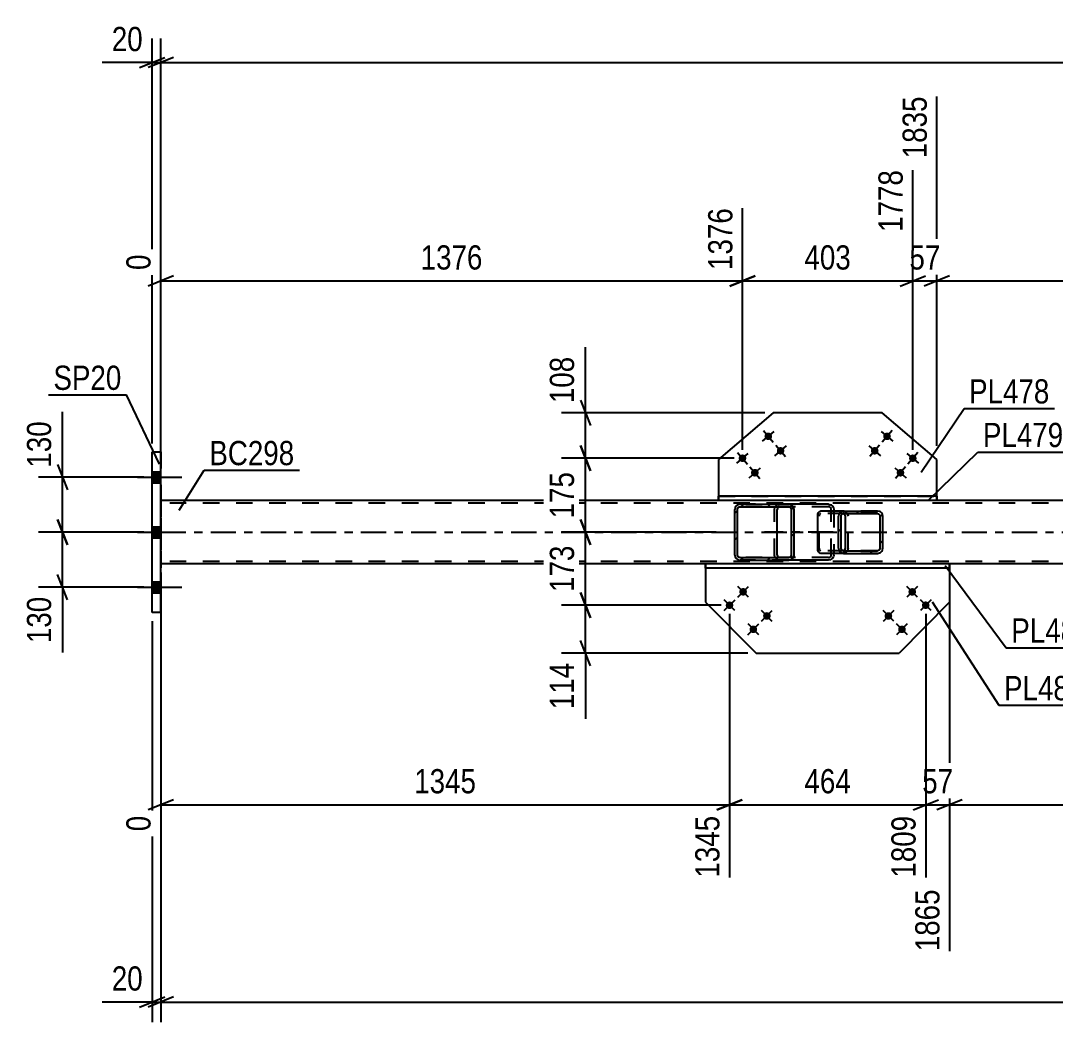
# Model space of a CAD drawing. Header units: millimetres. Extents: x 0 to 1189, y 0 to 841.
# Drawn here: x 145.1 to 267.4, y 290.3 to 408.6 of the extents above; entities that cross this region are included whole.
import ezdxf

# ---------------------------------------------------------------- set-up
doc = ezdxf.new("R2010")
doc.units = ezdxf.units.MM
doc.linetypes.add('DXK_LINE_DOT2', pattern=[3.9198, 1.9599, -1.9599])
doc.linetypes.add('DXK_LINE_DOT3', pattern=[5.9187, 2.979, -0.9799, 0.9799, -0.9799])
doc.styles.add('Arial Narrow', font='ARIALN.TTF', dxfattribs={"height": 0.2})

# ---------------------------------------------------------------- blocks, each defined once
blk = doc.blocks.new('Bolt-570385304-6845 - 6842')
at = {"linetype": 'Continuous'}
for points in [[(161.65, 354.05), (161.65, 355.35), (160.65, 355.35), (160.65, 354.05)], [(161.65, 354.05), (161.65, 355.35), (160.65, 355.35), (160.65, 354.05)], [(161.65, 354.05), (161.65, 355.35), (160.65, 355.35), (160.65, 354.05)], [(161.65, 347.55), (161.65, 348.85), (160.65, 348.85), (160.65, 347.55)], [(161.65, 347.55), (161.65, 348.85), (160.65, 348.85), (160.65, 347.55)], [(161.65, 341.05), (161.65, 342.35), (160.65, 342.35), (160.65, 341.05)], [(161.65, 341.05), (161.65, 342.35), (160.65, 342.35), (160.65, 341.05)], [(161.65, 341.05), (161.65, 342.35), (160.65, 342.35), (160.65, 341.05)]]:
    blk.add_hatch(color=1, dxfattribs=at).paths.add_polyline_path(points)
at = {"color": 1, "linetype": 'Continuous'}
for p, q in [((158.9, 354.7), (164.15, 354.7)), ((158.9, 354.7), (164.15, 354.7)), ((158.9, 354.7), (164.15, 354.7)), ((160.65, 355.35), (161.65, 355.35)), ((160.65, 355.35), (161.65, 355.35)), ((160.65, 355.35), (161.65, 355.35)), ((160.65, 354.05), (161.65, 354.05)), ((160.65, 354.05), (161.65, 354.05)), ((160.65, 354.05), (161.65, 354.05)), ((160.65, 348.85), (161.65, 348.85)), ((160.65, 348.85), (161.65, 348.85)), ((158.9, 348.2), (164.15, 348.2)), ((158.9, 348.2), (164.15, 348.2)), ((160.65, 347.55), (161.65, 347.55)), ((160.65, 347.55), (161.65, 347.55)), ((158.9, 341.7), (164.15, 341.7)), ((158.9, 341.7), (164.15, 341.7)), ((158.9, 341.7), (164.15, 341.7)), ((160.65, 342.35), (161.65, 342.35)), ((160.65, 342.35), (161.65, 342.35)), ((160.65, 342.35), (161.65, 342.35)), ((160.65, 341.05), (161.65, 341.05)), ((160.65, 341.05), (161.65, 341.05)), ((160.65, 341.05), (161.65, 341.05))]:
    blk.add_line(p, q, dxfattribs=at)
blk = doc.blocks.new('Part-570385304-6858 - 6842')
at = {"color": 2, "linetype": 'Continuous'}
for p, q in [((234.05, 362.32), (227.58, 356.81)), ((246.93, 362.32), (234.05, 362.32)), ((253.41, 356.81), (246.93, 362.32)), ((227.58, 356.81), (227.58, 352.45)), ((253.41, 352.45), (253.41, 356.81))]:
    blk.add_line(p, q, dxfattribs=at)
at = {"color": 7, "linetype": 'DXK_LINE_DOT2'}
blk.add_line((227.58, 352.45), (253.41, 352.45), dxfattribs=at)
blk = doc.blocks.new('Part-570385304-7007 - 6842')
at = {"color": 2, "linetype": 'Continuous'}
for p, q in [((227.58, 351.95), (161.65, 351.95)), ((331.1, 351.95), (253.41, 351.95)), ((226.07, 344.45), (161.65, 344.45)), ((331.23, 344.45), (254.91, 344.45))]:
    blk.add_line(p, q, dxfattribs=at)
at = {"color": 7, "linetype": 'DXK_LINE_DOT2'}
for p, q in [((161.65, 351.95), (161.65, 351.95)), ((161.65, 351.95), (161.65, 344.45)), ((161.65, 344.45), (161.65, 351.95)), ((1007.43, 351.65), (161.65, 351.65)), ((253.41, 351.95), (227.58, 351.95)), ((1007.43, 344.75), (161.65, 344.75)), ((161.65, 344.45), (161.65, 344.45)), ((254.91, 344.45), (226.07, 344.45))]:
    blk.add_line(p, q, dxfattribs=at)
at = {"color": 7, "linetype": 'DXK_LINE_DOT3'}
blk.add_line((161.65, 348.2), (1007.43, 348.2), dxfattribs=at)
blk = doc.blocks.new('Part-570385304-6992 - 6842')
at = {"linetype": 'Continuous'}
h = blk.add_hatch(dxfattribs=at)
h.set_pattern_fill('', scale=0.7, style=0, pattern_type=0)
h.set_pattern_definition([(45, (236.4767, 351.1297), (-1.57154, 1.57154), [])])
h.paths.add_polyline_path([(236.53, 350.9), (236.48, 351.13), (236.34, 351.32), (236.13, 351.45), (235.89, 351.5), (230.14, 351.5), (229.9, 351.45), (229.69, 351.32), (229.55, 351.13), (229.5, 350.9), (229.5, 345.5), (229.55, 345.27), (229.69, 345.08), (229.9, 344.95), (230.14, 344.9), (235.89, 344.9), (236.13, 344.95), (236.34, 345.08), (236.48, 345.27), (236.53, 345.5)])
h.paths.add_polyline_path([(236.18, 345.39), (236.11, 345.29), (236.01, 345.22), (235.89, 345.2), (230.14, 345.2), (230.02, 345.22), (229.91, 345.29), (229.85, 345.39), (229.82, 345.5), (229.82, 350.9), (229.85, 351.01), (229.91, 351.11), (230.02, 351.18), (230.14, 351.2), (235.89, 351.2), (236.01, 351.18), (236.11, 351.11), (236.18, 351.01), (236.21, 350.9), (236.21, 345.5)])
at = {"color": 2, "linetype": 'Continuous'}
for p, q in [((229.55, 351.13), (229.5, 350.9)), ((229.82, 350.9), (229.85, 351.01)), ((229.85, 351.01), (229.91, 351.11)), ((230.14, 351.5), (229.9, 351.45)), ((229.91, 351.11), (230.02, 351.18)), ((230.02, 351.18), (230.14, 351.2)), ((230.14, 351.5), (235.89, 351.5)), ((230.14, 351.2), (235.89, 351.2)), ((234.56, 351.01), (234.53, 350.9)), ((234.63, 351.11), (234.56, 351.01)), ((234.73, 351.18), (234.63, 351.11)), ((234.85, 351.2), (234.73, 351.18)), ((240.6, 351.5), (235.89, 351.5)), ((236.13, 351.45), (235.89, 351.5)), ((235.89, 351.2), (236.01, 351.18)), ((236.01, 351.18), (236.11, 351.11)), ((236.11, 351.11), (236.18, 351.01)), ((236.18, 351.01), (236.21, 350.9)), ((236.53, 350.9), (236.48, 351.13)), ((240.6, 351.5), (240.84, 351.45)), ((241.19, 351.13), (241.24, 350.9)), ((229.5, 345.5), (229.5, 350.9)), ((229.82, 345.5), (229.82, 350.9)), ((234.53, 345.5), (234.53, 350.9)), ((236.21, 345.5), (236.21, 350.9)), ((236.53, 345.5), (236.53, 350.9)), ((241.24, 350.9), (241.24, 350.7)), ((229.5, 345.5), (229.55, 345.27)), ((229.85, 345.39), (229.82, 345.5)), ((229.91, 345.29), (229.85, 345.39)), ((229.9, 344.95), (230.14, 344.9)), ((230.02, 345.22), (229.91, 345.29)), ((230.14, 345.2), (230.02, 345.22)), ((230.14, 345.2), (235.89, 345.2)), ((230.14, 344.9), (235.89, 344.9)), ((234.53, 345.5), (234.56, 345.39)), ((234.56, 345.39), (234.63, 345.29)), ((234.63, 345.29), (234.73, 345.22)), ((234.73, 345.22), (234.85, 345.2)), ((236.01, 345.22), (235.89, 345.2)), ((235.89, 344.9), (236.13, 344.95)), ((240.6, 344.9), (235.89, 344.9)), ((236.11, 345.29), (236.01, 345.22)), ((236.18, 345.39), (236.11, 345.29)), ((236.21, 345.5), (236.18, 345.39)), ((236.48, 345.27), (236.53, 345.5)), ((240.84, 344.95), (240.6, 344.9)), ((241.24, 345.5), (241.19, 345.27)), ((241.24, 345.5), (241.24, 345.7))]:
    blk.add_line(p, q, dxfattribs=at)
at = {"color": 7, "linetype": 'DXK_LINE_DOT2'}
for p, q in [((235.89, 351.5), (230.14, 351.5)), ((240.6, 351.2), (230.14, 351.2)), ((234.21, 350.9), (234.26, 351.13)), ((234.61, 351.45), (234.85, 351.5)), ((240.72, 351.18), (240.6, 351.2)), ((240.82, 351.11), (240.72, 351.18)), ((240.89, 351.01), (240.82, 351.11)), ((240.92, 350.9), (240.89, 351.01)), ((234.21, 345.5), (234.21, 350.9)), ((240.92, 345.5), (240.92, 350.9)), ((241.24, 350.7), (241.24, 345.7)), ((240.6, 345.2), (230.14, 345.2)), ((235.89, 344.9), (230.14, 344.9)), ((234.26, 345.27), (234.21, 345.5)), ((234.85, 344.9), (234.61, 344.95)), ((240.6, 345.2), (240.72, 345.22)), ((240.72, 345.22), (240.82, 345.29)), ((240.82, 345.29), (240.89, 345.39)), ((240.89, 345.39), (240.92, 345.5))]:
    blk.add_line(p, q, dxfattribs=at)
at = {"color": 7, "linetype": 'DXK_LINE_DOT3'}
blk.add_line((241.15, 348.2), (233.01, 348.2), dxfattribs=at)
at = {"color": 2, "linetype": 'Continuous'}
for centre, start, end in [((230.12, 350.87), 110.7583, 155.68), ((235.91, 350.87), 24.32, 69.2417), ((240.62, 350.87), 24.32, 69.2417), ((230.12, 345.53), 204.32, 249.2417), ((235.91, 345.53), 290.7583, 335.68), ((240.62, 345.53), 290.7583, 335.68)]:
    blk.add_arc(centre, 0.621, start, end, dxfattribs=at)
at = {"color": 7, "linetype": 'DXK_LINE_DOT2'}
for centre, start, end in [((234.83, 350.87), 110.7583, 155.68), ((234.83, 345.53), 204.32, 249.2417)]:
    blk.add_arc(centre, 0.621, start, end, dxfattribs=at)
blk = doc.blocks.new('Part-570385304-6898 - 6842')
at = {"color": 2, "linetype": 'Continuous'}
for p, q in [((226.07, 343.95), (226.07, 339.94)), ((254.91, 343.95), (254.91, 339.94)), ((226.07, 339.94), (232.04, 333.89)), ((254.91, 339.94), (248.94, 333.89)), ((232.04, 333.89), (248.94, 333.89))]:
    blk.add_line(p, q, dxfattribs=at)
at = {"color": 7, "linetype": 'DXK_LINE_DOT2'}
blk.add_line((254.91, 343.95), (226.07, 343.95), dxfattribs=at)
blk = doc.blocks.new('Part-570385304-6996 - 6842')
at = {"linetype": 'Continuous'}
h = blk.add_hatch(dxfattribs=at)
h.set_pattern_fill('', scale=0.7, style=0, pattern_type=0)
h.set_pattern_definition([(45, (246.9593, 350.3297), (-1.57154, 1.57154), [])])
h.paths.add_polyline_path([(247.01, 350.1), (246.96, 350.33), (246.82, 350.52), (246.62, 350.65), (246.38, 350.7), (242.39, 350.7), (242.15, 350.65), (241.95, 350.52), (241.81, 350.33), (241.76, 350.1), (241.76, 346.3), (241.81, 346.07), (241.95, 345.88), (242.15, 345.75), (242.39, 345.7), (246.38, 345.7), (246.62, 345.75), (246.82, 345.88), (246.96, 346.07), (247.01, 346.3)])
h.paths.add_polyline_path([(246.67, 346.19), (246.6, 346.09), (246.5, 346.02), (246.38, 346), (242.39, 346), (242.27, 346.02), (242.17, 346.09), (242.1, 346.19), (242.08, 346.3), (242.08, 350.1), (242.1, 350.21), (242.17, 350.31), (242.27, 350.38), (242.39, 350.4), (246.38, 350.4), (246.5, 350.38), (246.6, 350.31), (246.67, 350.21), (246.69, 350.1), (246.69, 346.3)])
at = {"color": 2, "linetype": 'Continuous'}
for p, q in [((239.32, 350.1), (239.35, 350.33)), ((239.32, 346.3), (239.32, 350.1)), ((239.35, 350.33), (239.42, 350.52)), ((239.42, 350.52), (239.53, 350.65)), ((239.53, 350.65), (239.66, 350.7)), ((242.39, 350.7), (239.66, 350.7)), ((241.81, 350.33), (241.76, 350.1)), ((241.76, 346.3), (241.76, 350.1)), ((242.08, 350.1), (242.1, 350.21)), ((242.08, 346.3), (242.08, 350.1)), ((242.1, 350.21), (242.17, 350.31)), ((242.39, 350.7), (242.15, 350.65)), ((242.17, 350.31), (242.27, 350.38)), ((242.27, 350.38), (242.39, 350.4)), ((242.39, 350.38), (242.33, 350.39)), ((242.39, 350.7), (246.38, 350.7)), ((242.39, 350.4), (246.38, 350.4)), ((242.5, 350.31), (242.39, 350.38)), ((242.56, 350.21), (242.5, 350.31)), ((242.59, 350.1), (242.56, 350.21)), ((242.59, 346.3), (242.59, 350.1)), ((246.62, 350.65), (246.38, 350.7)), ((246.38, 350.4), (246.5, 350.38)), ((246.5, 350.38), (246.6, 350.31)), ((246.6, 350.31), (246.67, 350.21)), ((246.67, 350.21), (246.69, 350.1)), ((246.69, 346.3), (246.69, 350.1)), ((247.01, 350.1), (246.96, 350.33)), ((247.01, 346.3), (247.01, 350.1)), ((239.35, 346.07), (239.32, 346.3)), ((241.76, 346.3), (241.81, 346.07)), ((242.1, 346.19), (242.08, 346.3)), ((242.17, 346.09), (242.1, 346.19)), ((242.5, 346.09), (242.56, 346.19)), ((242.56, 346.19), (242.59, 346.3)), ((246.67, 346.19), (246.6, 346.09)), ((246.69, 346.3), (246.67, 346.19)), ((246.96, 346.07), (247.01, 346.3)), ((239.42, 345.88), (239.35, 346.07)), ((239.53, 345.75), (239.42, 345.88)), ((239.66, 345.7), (239.53, 345.75)), ((242.39, 345.7), (239.66, 345.7)), ((242.15, 345.75), (242.39, 345.7)), ((242.27, 346.02), (242.17, 346.09)), ((242.39, 346), (242.27, 346.02)), ((242.39, 346.02), (242.33, 346.01)), ((242.39, 346.02), (242.5, 346.09)), ((242.39, 346), (246.38, 346)), ((242.39, 345.7), (246.38, 345.7)), ((246.5, 346.02), (246.38, 346)), ((246.38, 345.7), (246.62, 345.75)), ((246.6, 346.09), (246.5, 346.02))]:
    blk.add_line(p, q, dxfattribs=at)
at = {"color": 7, "linetype": 'DXK_LINE_DOT2'}
for p, q in [((239.5, 350.21), (239.49, 350.1)), ((239.49, 346.3), (239.49, 350.1)), ((239.54, 350.31), (239.5, 350.21)), ((239.6, 350.38), (239.54, 350.31)), ((239.66, 350.4), (239.6, 350.38)), ((246.38, 350.4), (239.66, 350.4)), ((241.24, 350.4), (241.24, 350.7)), ((242.27, 350.7), (242.51, 350.65)), ((242.33, 350.39), (242.27, 350.4)), ((246.38, 350.7), (242.39, 350.7)), ((242.85, 350.33), (242.9, 350.1)), ((242.9, 346.3), (242.9, 350.1)), ((239.49, 346.3), (239.5, 346.19)), ((239.5, 346.19), (239.54, 346.09)), ((242.9, 346.3), (242.85, 346.07)), ((239.54, 346.09), (239.6, 346.02)), ((239.6, 346.02), (239.66, 346)), ((246.38, 346), (239.66, 346)), ((241.24, 345.7), (241.24, 346)), ((242.33, 346.01), (242.27, 346)), ((242.51, 345.75), (242.27, 345.7)), ((246.38, 345.7), (242.39, 345.7))]:
    blk.add_line(p, q, dxfattribs=at)
at = {"color": 2, "linetype": 'Continuous'}
for centre, start, end in [((242.37, 350.08), 111.1513, 156.1049), ((246.4, 350.08), 23.8951, 68.8487), ((242.37, 346.32), 203.8951, 248.8487), ((246.4, 346.32), 291.1513, 336.1049)]:
    blk.add_arc(centre, 0.616, start, end, dxfattribs=at)
at = {"color": 7, "linetype": 'DXK_LINE_DOT2'}
for centre, start, end in [((242.29, 350.08), 23.8952, 68.8487), ((242.29, 346.32), 291.1513, 336.1048)]:
    blk.add_arc(centre, 0.616, start, end, dxfattribs=at)
blk = doc.blocks.new('Bolt-570385304-7211 - 6842')
at = {"linetype": 'Continuous'}
for points in [[(230.18, 341.47, -1), (230.82, 340.83, -1)], [(228.58, 339.89, -1), (229.21, 339.25, -1)], [(232.99, 338.62, -1), (233.63, 337.98, -1)], [(231.39, 337.04, -1), (232.02, 336.4, -1)]]:
    blk.add_hatch(color=1, dxfattribs=at).paths.add_polyline_path(points)
at = {"color": 1, "linetype": 'Continuous'}
for p, q in [((229.86, 340.52), (231.14, 341.78)), ((231.13, 340.51), (229.87, 341.79)), ((228.26, 338.94), (229.54, 340.2)), ((229.53, 338.93), (228.27, 340.21)), ((232.67, 337.67), (233.95, 338.94)), ((233.94, 337.66), (232.68, 338.94)), ((231.07, 336.09), (232.35, 337.36)), ((232.34, 336.08), (231.08, 337.36))]:
    blk.add_line(p, q, dxfattribs=at)
blk = doc.blocks.new('Part-570385304-7019 - 6842')
at = {"color": 2, "linetype": 'Continuous'}
for p, q in [((160.65, 338.7), (160.65, 357.7)), ((160.65, 357.7), (161.65, 357.7)), ((161.65, 338.7), (161.65, 357.7)), ((161.65, 338.7), (160.65, 338.7)), ((161.65, 338.7), (161.65, 338.7))]:
    blk.add_line(p, q, dxfattribs=at)
at = {"color": 7, "linetype": 'DXK_LINE_DOT2'}
for p, q in [((160.65, 338.7), (160.65, 357.7)), ((161.65, 357.7), (161.65, 338.7))]:
    blk.add_line(p, q, dxfattribs=at)
blk = doc.blocks.new('Part-570385304-7070 - 6842')
at = {"color": 2, "linetype": 'Continuous'}
for p, q in [((254.91, 344.45), (226.07, 344.45)), ((226.07, 344.45), (226.07, 344.45)), ((226.07, 343.95), (226.07, 344.45)), ((254.91, 343.95), (226.07, 343.95)), ((226.07, 343.95), (226.07, 343.95)), ((254.91, 344.45), (254.91, 344.45)), ((254.91, 344.45), (254.91, 343.95)), ((254.91, 343.95), (254.91, 343.95))]:
    blk.add_line(p, q, dxfattribs=at)
at = {"color": 7, "linetype": 'DXK_LINE_DOT2'}
for p, q in [((254.91, 344.45), (226.07, 344.45)), ((226.07, 344.45), (226.07, 343.95)), ((254.91, 343.95), (226.07, 343.95)), ((254.91, 343.95), (254.91, 344.45))]:
    blk.add_line(p, q, dxfattribs=at)
blk = doc.blocks.new('Part-570385304-7105 - 6842')
at = {"color": 2, "linetype": 'Continuous'}
for p, q in [((227.58, 351.95), (227.58, 352.45)), ((227.58, 352.45), (227.58, 352.45)), ((253.41, 352.45), (227.58, 352.45)), ((253.41, 352.45), (253.41, 351.95)), ((227.58, 351.95), (227.58, 351.95)), ((253.41, 351.95), (227.58, 351.95))]:
    blk.add_line(p, q, dxfattribs=at)
at = {"color": 7, "linetype": 'DXK_LINE_DOT2'}
for p, q in [((227.58, 352.45), (227.58, 351.95)), ((253.41, 352.45), (253.41, 352.45)), ((253.41, 351.95), (253.41, 352.45)), ((253.41, 351.95), (253.41, 351.95))]:
    blk.add_line(p, q, dxfattribs=at)
blk = doc.blocks.new('Bolt-570385304-7190 - 6842')
at = {"linetype": 'Continuous'}
for points in [[(233.81, 359.82, -1), (233.13, 359.24, -1)], [(230.77, 357.23, -1), (230.08, 356.65, -1)], [(235.27, 358.11, -1), (234.59, 357.53, -1)], [(232.23, 355.52, -1), (231.54, 354.93, -1)]]:
    blk.add_hatch(color=1, dxfattribs=at).paths.add_polyline_path(points)
at = {"color": 1, "linetype": 'Continuous'}
for p, q in [((232.79, 358.95), (234.16, 360.12)), ((232.89, 360.22), (234.06, 358.85)), ((234.25, 357.24), (235.62, 358.4)), ((234.35, 358.5), (235.51, 357.13)), ((229.74, 356.36), (231.11, 357.52)), ((229.84, 357.63), (231.01, 356.25)), ((231.3, 355.91), (232.47, 354.54)), ((231.2, 354.64), (232.57, 355.81))]:
    blk.add_line(p, q, dxfattribs=at)
blk = doc.blocks.new('Bolt-570385304-7192 - 6842')
at = {"linetype": 'Continuous'}
for points in [[(247.86, 359.24, -1), (247.17, 359.82, -1)], [(246.4, 357.53, -1), (245.71, 358.11, -1)], [(250.9, 356.65, -1), (250.22, 357.23, -1)], [(249.44, 354.93, -1), (248.76, 355.52, -1)]]:
    blk.add_hatch(color=1, dxfattribs=at).paths.add_polyline_path(points)
at = {"color": 1, "linetype": 'Continuous'}
for p, q in [((246.83, 360.12), (248.2, 358.95)), ((248.1, 360.22), (246.93, 358.85)), ((245.37, 358.4), (246.74, 357.24)), ((246.64, 358.5), (245.47, 357.13)), ((249.87, 357.52), (251.24, 356.36)), ((251.14, 357.63), (249.98, 356.25)), ((249.68, 355.91), (248.52, 354.54)), ((248.42, 355.81), (249.79, 354.64))]:
    blk.add_line(p, q, dxfattribs=at)
blk = doc.blocks.new('Bolt-570385304-7209 - 6842')
at = {"linetype": 'Continuous'}
for points in [[(250.17, 340.83, -1), (250.8, 341.47, -1)], [(251.77, 339.25, -1), (252.4, 339.89, -1)], [(247.36, 337.98, -1), (247.99, 338.62, -1)], [(248.96, 336.4, -1), (249.59, 337.04, -1)]]:
    blk.add_hatch(color=1, dxfattribs=at).paths.add_polyline_path(points)
at = {"color": 1, "linetype": 'Continuous'}
for p, q in [((251.13, 340.52), (249.84, 341.78)), ((251.12, 341.79), (249.85, 340.51)), ((252.72, 340.21), (251.45, 338.93)), ((252.73, 338.94), (251.45, 340.2)), ((248.32, 337.67), (247.04, 338.94)), ((248.31, 338.94), (247.04, 337.66)), ((249.92, 336.09), (248.64, 337.36)), ((249.91, 337.36), (248.65, 336.08))]:
    blk.add_line(p, q, dxfattribs=at)
blk = doc.blocks.new('StraightDimension-570385304-17380 - 6842')
at = {"color": 7, "linetype": 'Continuous'}
for p, q in [((253.41, 358.39), (253.41, 399.7)), ((333.95, 361.34), (333.95, 386.5)), ((254.91, 378.49), (251.91, 377.29)), ((332.45, 377.29), (335.45, 378.49)), ((253.41, 377.89), (333.95, 377.89))]:
    blk.add_line(p, q, dxfattribs=at)
at = {"color": 0}
blk.add_wipeout([(297.93, 378.64), (297.93, 382.84), (289.42, 382.84), (289.42, 378.64)], dxfattribs=at)
at = {"color": 3, "style": 'Arial Narrow'}
blk.add_text('1611', height=2.863, dxfattribs=at).set_placement((290.02, 379.24))
at = {"color": 0, "linetype": 'Continuous'}
blk.add_wipeout([(333.35, 387.1), (329.15, 387.1), (329.15, 378.59), (333.35, 378.59)], dxfattribs=at)
at = {"color": 3, "linetype": 'Continuous', "style": 'Arial Narrow'}
blk.add_text('3446', height=2.863, rotation=90.0002, dxfattribs=at).set_placement((332.75, 379.19))
blk = doc.blocks.new('StraightDimension-570385304-38806 - 6842')
at = {"color": 7, "linetype": 'Continuous'}
for p, q in [((211.26, 349.7), (212.46, 346.7)), ((227.31, 348.2), (209.01, 348.2)), ((211.86, 339.57), (211.86, 348.2)), ((212.46, 338.07), (211.26, 341.07)), ((227.9, 339.57), (209.01, 339.57))]:
    blk.add_line(p, q, dxfattribs=at)
at = {"color": 0}
blk.add_wipeout([(211.11, 347.23), (206.91, 347.23), (206.91, 340.54), (211.11, 340.54)], dxfattribs=at)
at = {"color": 3, "style": 'Arial Narrow'}
blk.add_text('173', height=2.863, rotation=90.0002, dxfattribs=at).set_placement((210.51, 341.14))
blk = doc.blocks.new('StraightDimension-570385304-7804 - 6842')
at = {"color": 7, "linetype": 'Continuous'}
for p, q in [((149.45, 349.7), (150.65, 346.7)), ((159.65, 348.2), (147.2, 348.2)), ((150.05, 341.7), (150.05, 348.2)), ((150.65, 340.2), (149.45, 343.2)), ((159.65, 341.7), (147.2, 341.7)), ((150.05, 341.7), (150.05, 333.97)), ((150.05, 341.7), (150.05, 333.97))]:
    blk.add_line(p, q, dxfattribs=at)
at = {"color": 0}
blk.add_wipeout([(149.3, 341.18), (145.1, 341.18), (145.1, 334.49), (149.3, 334.49)], dxfattribs=at)
at = {"color": 3, "style": 'Arial Narrow'}
blk.add_text('130', height=2.863, rotation=90.0002, dxfattribs=at).set_placement((148.7, 335.09))
blk = doc.blocks.new('StraightDimension-570385304-7292 - 6842')
at = {"color": 7, "linetype": 'Continuous'}
for p, q in [((160.65, 337.7), (160.65, 290.28)), ((161.65, 337.7), (161.65, 290.28)), ((160.65, 292.68), (154.74, 292.68)), ((160.65, 292.68), (154.74, 292.68)), ((159.15, 292.08), (162.15, 293.28)), ((163.15, 293.28), (160.15, 292.08)), ((160.65, 292.68), (161.65, 292.68))]:
    blk.add_line(p, q, dxfattribs=at)
at = {"color": 0}
blk.add_wipeout([(160.13, 293.43), (160.13, 297.63), (155.27, 297.63), (155.27, 293.43)], dxfattribs=at)
at = {"color": 3, "style": 'Arial Narrow'}
blk.add_text('20', height=2.863, dxfattribs=at).set_placement((155.87, 294.03))
blk = doc.blocks.new('StraightDimension-570385304-7302 - 6842')
at = {"color": 7, "linetype": 'Continuous'}
for p, q in [((161.65, 337.7), (161.65, 290.28)), ((163.15, 293.28), (160.15, 292.08)), ((161.65, 292.68), (1018.28, 292.68))]:
    blk.add_line(p, q, dxfattribs=at)
blk = doc.blocks.new('StraightDimension-570385304-7333 - 6842')
at = {"color": 7, "linetype": 'Continuous'}
for p, q in [((161.65, 358.7), (161.65, 406.55)), ((163.15, 404.3), (160.15, 403.1)), ((161.65, 403.7), (1018.28, 403.7))]:
    blk.add_line(p, q, dxfattribs=at)
blk = doc.blocks.new('StraightDimension-570385304-7343 - 6842')
at = {"color": 7, "linetype": 'Continuous'}
for p, q in [((160.65, 358.7), (160.65, 406.55)), ((161.65, 358.7), (161.65, 406.55)), ((160.65, 403.7), (154.74, 403.7)), ((160.65, 403.7), (154.74, 403.7)), ((159.15, 403.1), (162.15, 404.3)), ((163.15, 404.3), (160.15, 403.1)), ((160.65, 403.7), (161.65, 403.7))]:
    blk.add_line(p, q, dxfattribs=at)
at = {"color": 0}
blk.add_wipeout([(160.13, 404.45), (160.13, 408.65), (155.27, 408.65), (155.27, 404.45)], dxfattribs=at)
at = {"color": 3, "style": 'Arial Narrow'}
blk.add_text('20', height=2.863, dxfattribs=at).set_placement((155.87, 405.05))
blk = doc.blocks.new('StraightDimension-570385304-7791 - 6842')
at = {"color": 7, "linetype": 'Continuous'}
for p, q in [((150.05, 354.7), (150.05, 362.43)), ((150.05, 354.7), (150.05, 362.43)), ((149.45, 356.2), (150.65, 353.2)), ((159.65, 354.7), (147.2, 354.7)), ((150.05, 348.2), (150.05, 354.7)), ((150.65, 346.7), (149.45, 349.7)), ((159.65, 348.2), (147.2, 348.2))]:
    blk.add_line(p, q, dxfattribs=at)
at = {"color": 0}
blk.add_wipeout([(149.3, 361.91), (145.1, 361.91), (145.1, 355.23), (149.3, 355.23)], dxfattribs=at)
at = {"color": 3, "style": 'Arial Narrow'}
blk.add_text('130', height=2.863, rotation=90.0002, dxfattribs=at).set_placement((148.7, 355.83))
blk = doc.blocks.new('StraightDimension-570385304-17001 - 6842')
at = {"color": 7, "linetype": 'Continuous'}
for p, q in [((254.91, 342.95), (254.91, 298.68)), ((334.05, 337.32), (334.05, 307.38)), ((256.41, 316.59), (253.41, 315.39)), ((254.91, 315.99), (334.05, 315.99)), ((332.55, 315.39), (335.55, 316.59))]:
    blk.add_line(p, q, dxfattribs=at)
at = {"color": 0}
blk.add_wipeout([(298.74, 316.74), (298.74, 320.94), (290.23, 320.94), (290.23, 316.74)], dxfattribs=at)
at = {"color": 3, "style": 'Arial Narrow'}
blk.add_text('1583', height=2.863, dxfattribs=at).set_placement((290.83, 317.34))
at = {"color": 0, "linetype": 'Continuous'}
blk.add_wipeout([(333.45, 315.29), (329.25, 315.29), (329.25, 306.78), (333.45, 306.78)], dxfattribs=at)
at = {"color": 3, "linetype": 'Continuous', "style": 'Arial Narrow'}
blk.add_text('3448', height=2.863, rotation=90.0002, dxfattribs=at).set_placement((332.85, 307.38))
blk = doc.blocks.new('StraightDimension-570385304-17002 - 6842')
at = {"color": 7, "linetype": 'Continuous'}
for p, q in [((254.91, 342.95), (254.91, 298.68)), ((252.09, 338.57), (252.09, 307.38)), ((250.59, 315.39), (253.59, 316.59)), ((252.09, 315.99), (254.91, 315.99)), ((256.41, 316.59), (253.41, 315.39))]:
    blk.add_line(p, q, dxfattribs=at)
at = {"color": 0}
blk.add_wipeout([(255.93, 316.74), (255.93, 320.94), (251.07, 320.94), (251.07, 316.74)], dxfattribs=at)
at = {"color": 0, "linetype": 'Continuous'}
blk.add_wipeout([(254.31, 306.59), (250.11, 306.59), (250.11, 298.08), (254.31, 298.08)], dxfattribs=at)
at = {"color": 3, "style": 'Arial Narrow'}
blk.add_text('57', height=2.863, dxfattribs=at).set_placement((251.67, 317.34))
at = {"color": 3, "linetype": 'Continuous', "style": 'Arial Narrow'}
blk.add_text('1865', height=2.863, rotation=90.0002, dxfattribs=at).set_placement((253.71, 298.68))
blk = doc.blocks.new('StraightDimension-570385304-17003 - 6842')
at = {"color": 7, "linetype": 'Continuous'}
for p, q in [((228.9, 338.57), (228.9, 307.38)), ((252.09, 338.57), (252.09, 307.38)), ((230.4, 316.59), (227.4, 315.39)), ((228.9, 315.99), (252.09, 315.99)), ((250.59, 315.39), (253.59, 316.59))]:
    blk.add_line(p, q, dxfattribs=at)
at = {"color": 0}
blk.add_wipeout([(243.83, 316.74), (243.83, 320.94), (237.15, 320.94), (237.15, 316.74)], dxfattribs=at)
at = {"color": 3, "style": 'Arial Narrow'}
blk.add_text('464', height=2.863, dxfattribs=at).set_placement((237.75, 317.34))
at = {"color": 0, "linetype": 'Continuous'}
blk.add_wipeout([(251.49, 315.29), (247.29, 315.29), (247.29, 306.78), (251.49, 306.78)], dxfattribs=at)
at = {"color": 3, "linetype": 'Continuous', "style": 'Arial Narrow'}
blk.add_text('1809', height=2.863, rotation=90.0002, dxfattribs=at).set_placement((250.89, 307.38))
blk = doc.blocks.new('StraightDimension-570385304-17004 - 6842')
at = {"color": 7, "linetype": 'Continuous'}
for p, q in [((161.65, 343.45), (161.65, 312.86)), ((228.9, 338.57), (228.9, 307.38)), ((163.15, 316.59), (160.15, 315.39)), ((161.65, 315.99), (228.9, 315.99)), ((227.4, 315.39), (230.4, 316.59))]:
    blk.add_line(p, q, dxfattribs=at)
at = {"color": 0}
blk.add_wipeout([(199.53, 316.74), (199.53, 320.94), (191.02, 320.94), (191.02, 316.74)], dxfattribs=at)
at = {"color": 3, "style": 'Arial Narrow'}
blk.add_text('1345', height=2.863, dxfattribs=at).set_placement((191.62, 317.34))
at = {"color": 0, "linetype": 'Continuous'}
for points in [[(161.05, 315.29), (156.85, 315.29), (156.85, 312.26), (161.05, 312.26)], [(228.3, 315.29), (224.1, 315.29), (224.1, 306.78), (228.3, 306.78)]]:
    blk.add_wipeout(points, dxfattribs=at)
at = {"color": 3, "linetype": 'Continuous', "style": 'Arial Narrow'}
for s, height, p in [('0', 2.86, (160.45, 312.86)), ('1345', 2.863, (227.7, 307.38))]:
    blk.add_text(s, height=height, rotation=90.0002, dxfattribs=at).set_placement(p)
blk = doc.blocks.new('StraightDimension-570385304-17381 - 6842')
at = {"color": 7, "linetype": 'Continuous'}
for p, q in [((253.41, 358.39), (253.41, 399.7)), ((250.56, 357.94), (250.56, 391)), ((249.06, 377.29), (252.06, 378.49)), ((254.91, 378.49), (251.91, 377.29)), ((250.56, 377.89), (253.41, 377.89))]:
    blk.add_line(p, q, dxfattribs=at)
at = {"color": 0, "linetype": 'Continuous'}
blk.add_wipeout([(252.81, 400.3), (248.61, 400.3), (248.61, 391.79), (252.81, 391.79)], dxfattribs=at)
at = {"color": 0}
blk.add_wipeout([(254.41, 378.64), (254.41, 382.84), (249.56, 382.84), (249.56, 378.64)], dxfattribs=at)
at = {"color": 3, "linetype": 'Continuous', "style": 'Arial Narrow'}
blk.add_text('1835', height=2.863, rotation=90.0002, dxfattribs=at).set_placement((252.21, 392.39))
at = {"color": 3, "style": 'Arial Narrow'}
blk.add_text('57', height=2.863, dxfattribs=at).set_placement((250.16, 379.24))
blk = doc.blocks.new('StraightDimension-570385304-17382 - 6842')
at = {"color": 7, "linetype": 'Continuous'}
for p, q in [((250.56, 357.94), (250.56, 391)), ((230.43, 357.94), (230.43, 386.5)), ((231.93, 378.49), (228.93, 377.29)), ((249.06, 377.29), (252.06, 378.49)), ((230.43, 377.89), (250.56, 377.89))]:
    blk.add_line(p, q, dxfattribs=at)
at = {"color": 0}
blk.add_wipeout([(243.84, 378.64), (243.84, 382.84), (237.15, 382.84), (237.15, 378.64)], dxfattribs=at)
at = {"color": 3, "style": 'Arial Narrow'}
blk.add_text('403', height=2.863, dxfattribs=at).set_placement((237.75, 379.24))
at = {"color": 0, "linetype": 'Continuous'}
blk.add_wipeout([(249.96, 391.6), (245.76, 391.6), (245.76, 383.09), (249.96, 383.09)], dxfattribs=at)
at = {"color": 3, "linetype": 'Continuous', "style": 'Arial Narrow'}
blk.add_text('1778', height=2.863, rotation=90.0002, dxfattribs=at).set_placement((249.36, 383.69))
blk = doc.blocks.new('StraightDimension-570385304-17383 - 6842')
at = {"color": 7, "linetype": 'Continuous'}
for p, q in [((230.43, 357.94), (230.43, 386.5)), ((161.65, 352.95), (161.65, 381.02)), ((163.15, 378.49), (160.15, 377.29)), ((228.93, 377.29), (231.93, 378.49)), ((161.65, 377.89), (230.43, 377.89))]:
    blk.add_line(p, q, dxfattribs=at)
at = {"color": 0}
blk.add_wipeout([(200.3, 378.64), (200.3, 382.84), (191.78, 382.84), (191.78, 378.64)], dxfattribs=at)
at = {"color": 3, "style": 'Arial Narrow'}
blk.add_text('1376', height=2.863, dxfattribs=at).set_placement((192.38, 379.24))
at = {"color": 0, "linetype": 'Continuous'}
for points in [[(229.83, 387.1), (225.63, 387.1), (225.63, 378.59), (229.83, 378.59)], [(161.05, 381.62), (156.85, 381.62), (156.85, 378.59), (161.05, 378.59)]]:
    blk.add_wipeout(points, dxfattribs=at)
at = {"color": 3, "linetype": 'Continuous', "style": 'Arial Narrow'}
for s, height, p in [('1376', 2.863, (229.23, 379.19)), ('0', 2.86, (160.45, 379.19))]:
    blk.add_text(s, height=height, rotation=90.0002, dxfattribs=at).set_placement(p)
blk = doc.blocks.new('StraightDimension-570385304-38804 - 6842')
at = {"color": 7, "linetype": 'Continuous'}
for p, q in [((211.86, 362.32), (211.86, 370.06)), ((211.86, 362.32), (211.86, 370.06)), ((211.26, 363.82), (212.46, 360.82)), ((233.05, 362.32), (209.01, 362.32)), ((211.86, 356.94), (211.86, 362.32)), ((212.46, 355.44), (211.26, 358.44)), ((229.43, 356.94), (209.01, 356.94))]:
    blk.add_line(p, q, dxfattribs=at)
at = {"color": 0}
blk.add_wipeout([(211.11, 369.53), (206.91, 369.53), (206.91, 362.85), (211.11, 362.85)], dxfattribs=at)
at = {"color": 3, "style": 'Arial Narrow'}
blk.add_text('108', height=2.863, rotation=90.0002, dxfattribs=at).set_placement((210.51, 363.45))
blk = doc.blocks.new('StraightDimension-570385304-38805 - 6842')
at = {"color": 7, "linetype": 'Continuous'}
for p, q in [((211.26, 358.44), (212.46, 355.44)), ((229.43, 356.94), (209.01, 356.94)), ((211.86, 348.2), (211.86, 356.94)), ((212.46, 346.7), (211.26, 349.7)), ((227.31, 348.2), (209.01, 348.2))]:
    blk.add_line(p, q, dxfattribs=at)
at = {"color": 0}
blk.add_wipeout([(211.11, 355.91), (206.91, 355.91), (206.91, 349.23), (211.11, 349.23)], dxfattribs=at)
at = {"color": 3, "style": 'Arial Narrow'}
blk.add_text('175', height=2.863, rotation=90.0002, dxfattribs=at).set_placement((210.51, 349.83))
blk = doc.blocks.new('StraightDimension-570385304-38807 - 6842')
at = {"color": 7, "linetype": 'Continuous'}
for p, q in [((211.26, 341.07), (212.46, 338.07)), ((227.9, 339.57), (209.01, 339.57)), ((211.86, 333.89), (211.86, 339.57)), ((212.46, 332.39), (211.26, 335.39)), ((231.04, 333.89), (209.01, 333.89)), ((211.86, 333.89), (211.86, 326.16)), ((211.86, 333.89), (211.86, 326.16))]:
    blk.add_line(p, q, dxfattribs=at)
at = {"color": 0}
blk.add_wipeout([(211.11, 333.37), (206.91, 333.37), (206.91, 326.68), (211.11, 326.68)], dxfattribs=at)
at = {"color": 3, "style": 'Arial Narrow'}
blk.add_text('114', height=2.863, rotation=90.0002, dxfattribs=at).set_placement((210.51, 327.28))
blk = doc.blocks.new('Mark-570385304-6854 - 6842')
at = {"color": 0}
blk.add_wipeout([(266.71, 363.41), (266.71, 366.41), (257.21, 366.41), (257.21, 363.41)], dxfattribs=at)
blk.add_wipeout([(266.71, 363.41), (266.71, 366.41), (257.21, 366.41), (257.21, 363.41)], dxfattribs=at)
at = {"color": 30, "linetype": 'Continuous'}
for p, q in [((251.55, 355.29), (256.61, 362.81)), ((256.61, 362.81), (267.31, 362.81))]:
    blk.add_line(p, q, dxfattribs=at)
at = {"color": 3, "style": 'Arial Narrow'}
blk.add_text('PL478', height=2.863, dxfattribs=at).set_placement((257.21, 363.41))
blk = doc.blocks.new('Mark-570385304-6894 - 6842')
at = {"color": 0}
blk.add_wipeout([(270.84, 328.34), (270.84, 331.34), (261.34, 331.34), (261.34, 328.34)], dxfattribs=at)
blk.add_wipeout([(270.84, 328.34), (270.84, 331.34), (261.34, 331.34), (261.34, 328.34)], dxfattribs=at)
at = {"color": 30, "linetype": 'Continuous'}
for p, q in [((252.84, 339.96), (260.74, 327.74)), ((260.74, 327.74), (271.44, 327.74))]:
    blk.add_line(p, q, dxfattribs=at)
at = {"color": 3, "style": 'Arial Narrow'}
blk.add_text('PL480', height=2.863, dxfattribs=at).set_placement((261.34, 328.34))
blk = doc.blocks.new('Mark-570385304-7003 - 6842')
at = {"color": 0}
blk.add_wipeout([(177.44, 356.12), (177.44, 359.12), (167.4, 359.12), (167.4, 356.12)], dxfattribs=at)
blk.add_wipeout([(177.44, 356.12), (177.44, 359.12), (167.4, 359.12), (167.4, 356.12)], dxfattribs=at)
at = {"color": 30, "linetype": 'Continuous'}
for p, q in [((163.85, 350.82), (166.8, 355.52)), ((166.8, 355.52), (178.04, 355.52))]:
    blk.add_line(p, q, dxfattribs=at)
at = {"color": 3, "style": 'Arial Narrow'}
blk.add_text('BC298', height=2.863, dxfattribs=at).set_placement((167.4, 356.12))
blk = doc.blocks.new('Mark-570385304-7015 - 6842')
at = {"color": 0}
blk.add_wipeout([(157.01, 365.02), (157.01, 368.02), (148.97, 368.02), (148.97, 365.02)], dxfattribs=at)
blk.add_wipeout([(157.01, 365.02), (157.01, 368.02), (148.97, 368.02), (148.97, 365.02)], dxfattribs=at)
at = {"color": 30, "linetype": 'Continuous'}
for p in [(148.37, 364.42), (161.52, 356.23)]:
    blk.add_line(p, (157.61, 364.42), dxfattribs=at)
at = {"color": 3, "style": 'Arial Narrow'}
blk.add_text('SP20', height=2.863, dxfattribs=at).set_placement((148.97, 365.02))
blk = doc.blocks.new('Mark-570385304-7066 - 6842')
at = {"color": 0}
blk.add_wipeout([(271.7, 335.15), (271.7, 338.15), (262.2, 338.15), (262.2, 335.15)], dxfattribs=at)
blk.add_wipeout([(271.7, 335.15), (271.7, 338.15), (262.2, 338.15), (262.2, 335.15)], dxfattribs=at)
at = {"color": 30, "linetype": 'Continuous'}
for p, q in [((254.38, 344.27), (261.6, 334.55)), ((261.6, 334.55), (272.3, 334.55))]:
    blk.add_line(p, q, dxfattribs=at)
at = {"color": 3, "style": 'Arial Narrow'}
blk.add_text('PL481', height=2.863, dxfattribs=at).set_placement((262.2, 335.15))
blk = doc.blocks.new('Mark-570385304-7101 - 6842')
at = {"color": 0}
blk.add_wipeout([(268.36, 358.26), (268.36, 361.26), (258.85, 361.26), (258.85, 358.26)], dxfattribs=at)
blk.add_wipeout([(268.36, 358.26), (268.36, 361.26), (258.85, 361.26), (258.85, 358.26)], dxfattribs=at)
at = {"color": 30, "linetype": 'Continuous'}
for p, q in [((252.37, 351.95), (258.25, 357.66)), ((258.25, 357.66), (268.96, 357.66))]:
    blk.add_line(p, q, dxfattribs=at)
at = {"color": 3, "style": 'Arial Narrow'}
blk.add_text('PL479', height=2.863, dxfattribs=at).set_placement((258.85, 358.26))

msp = doc.modelspace()

# ---------------------------------------------------------------- block references
for name in ['Part-570385304-6858 - 6842', 'Bolt-570385304-7190 - 6842', 'Bolt-570385304-7192 - 6842', 'Part-570385304-7019 - 6842', 'Bolt-570385304-6845 - 6842', 'Part-570385304-7105 - 6842', 'Part-570385304-7007 - 6842', 'Part-570385304-6992 - 6842', 'Part-570385304-6996 - 6842', 'Part-570385304-7070 - 6842', 'Part-570385304-6898 - 6842', 'Bolt-570385304-7211 - 6842', 'Bolt-570385304-7209 - 6842']:
    msp.add_blockref(name, (0, 0))

# ---------------------------------------------------------------- next in the draw order: block references
for name in ['StraightDimension-570385304-17380 - 6842', 'StraightDimension-570385304-7804 - 6842', 'StraightDimension-570385304-38806 - 6842']:
    msp.add_blockref(name, (0, 0))

# ---------------------------------------------------------------- next in the draw order: block references
for name in ['StraightDimension-570385304-7333 - 6842', 'StraightDimension-570385304-7292 - 6842']:
    msp.add_blockref(name, (0, 0))

# ---------------------------------------------------------------- next in the draw order: block references
for name in ['StraightDimension-570385304-7343 - 6842', 'StraightDimension-570385304-17381 - 6842', 'StraightDimension-570385304-7302 - 6842']:
    msp.add_blockref(name, (0, 0))

# ---------------------------------------------------------------- next in the draw order: block references
for name in ['StraightDimension-570385304-17382 - 6842', 'StraightDimension-570385304-7791 - 6842', 'StraightDimension-570385304-17001 - 6842']:
    msp.add_blockref(name, (0, 0))

# ---------------------------------------------------------------- next in the draw order: block references
for name in ['StraightDimension-570385304-17383 - 6842', 'Mark-570385304-6854 - 6842', 'StraightDimension-570385304-17002 - 6842']:
    msp.add_blockref(name, (0, 0))

# ---------------------------------------------------------------- next in the draw order: block references
for name in ['StraightDimension-570385304-38804 - 6842', 'Mark-570385304-7015 - 6842', 'Mark-570385304-7101 - 6842', 'Mark-570385304-7003 - 6842', 'StraightDimension-570385304-17003 - 6842']:
    msp.add_blockref(name, (0, 0))

# ---------------------------------------------------------------- next in the draw order: block references
for name in ['StraightDimension-570385304-38805 - 6842', 'StraightDimension-570385304-17004 - 6842', 'Mark-570385304-6894 - 6842']:
    msp.add_blockref(name, (0, 0))

# ---------------------------------------------------------------- next in the draw order: block references
for name in ['Mark-570385304-7066 - 6842', 'StraightDimension-570385304-38807 - 6842']:
    msp.add_blockref(name, (0, 0))

doc.saveas('drawing.dxf')
